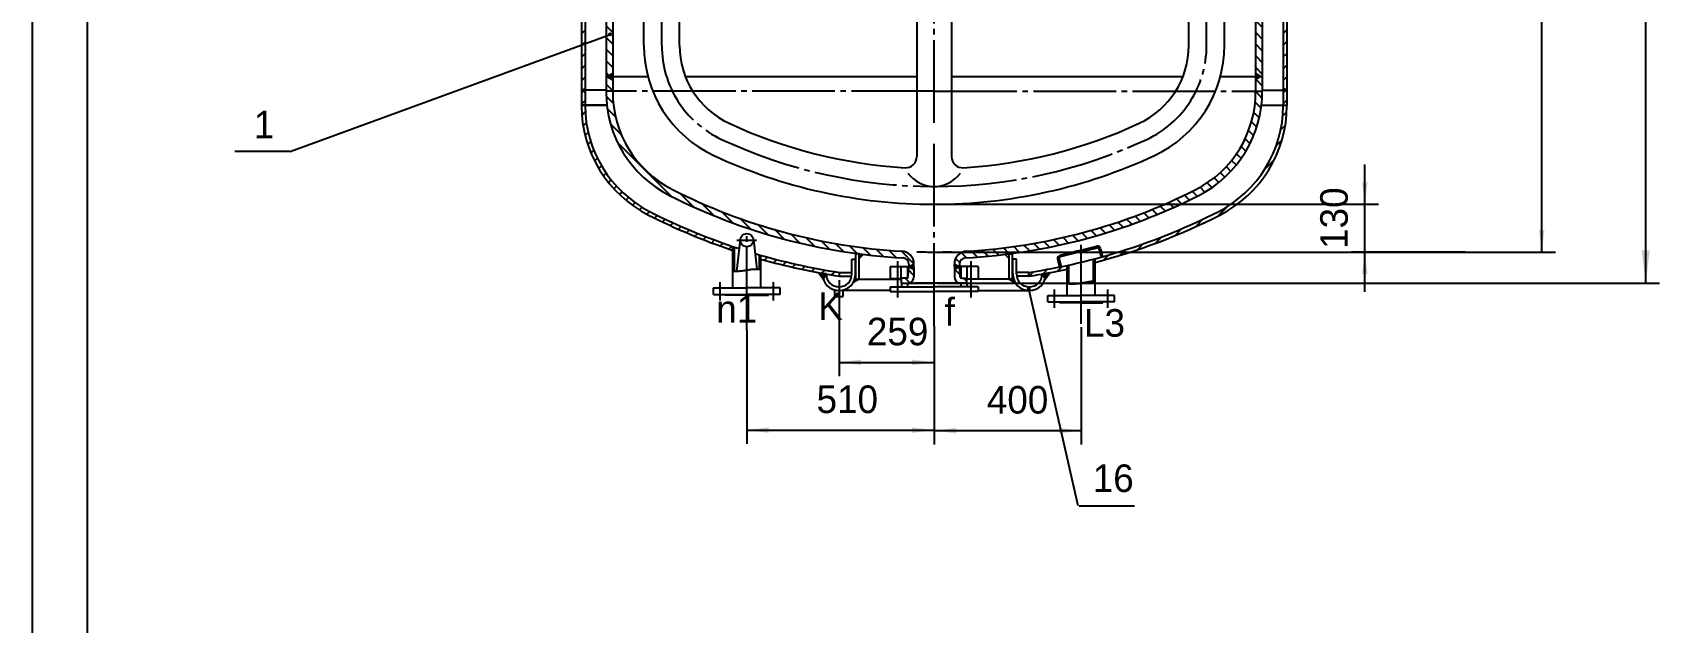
# Model space of a CAD drawing. Extents: x 281 to 6962, y -744 to 547.
# Drawn here: x 281.4 to 576.6, y 53.6 to 160.6 of the extents above; entities that cross this region are included whole.
import ezdxf

# ---------------------------------------------------------------- set-up
doc = ezdxf.new("R2010")
doc.units = 0
doc.linetypes.add('DASHDOT', pattern=[18, 15, -1, 1, -1])
doc.layers.get('0').update_dxf_attribs({"linetype": 'CONTINUOUS'})
for name, color, linetype in [('1', 7, 'CONTINUOUS'), ('2', 94, 'DASHDOT'), ('70', 8, 'CONTINUOUS'), ('85', 7, 'CONTINUOUS')]:
    doc.layers.add(name, color=color, linetype=linetype)
doc.styles.add('STYLE1', font='cadt_en.shx', dxfattribs={"width": 0.799282, "bigfont": 'cadt_hz.shx'})

# ---------------------------------------------------------------- blocks, each defined once
blk = doc.blocks.new('*U14')
at = {"layer": '70'}
for p, q in [((503.33, 313.38), (504.53, 312.18)), ((503.67, 315.16), (504.53, 314.3, 1)), ((504.53, 310.06), (503.33, 311.26)), ((503.33, 309.14), (504.53, 307.94)), ((504.53, 305.82), (503.33, 307.02)), ((503.33, 304.9), (504.53, 303.7)), ((504.53, 301.58), (503.33, 302.78)), ((503.33, 300.65), (504.53, 299.45)), ((503.33, 298.53), (504.53, 297.33)), ((504.53, 295.21), (503.33, 296.41)), ((503.33, 294.29), (504.53, 293.09)), ((504.53, 290.97), (503.33, 292.17)), ((503.33, 290.05), (504.53, 288.85)), ((504.53, 286.73), (503.33, 287.93)), ((503.33, 285.81), (504.53, 284.61)), ((503.33, 283.68), (504.53, 282.48)), ((504.53, 280.36), (503.33, 281.56)), ((503.33, 279.44), (504.53, 278.24)), ((504.53, 276.12), (503.33, 277.32)), ((503.33, 275.2), (504.53, 274)), ((504.53, 271.88), (503.33, 273.08)), ((503.33, 270.96), (504.53, 269.76)), ((503.33, 268.84), (504.53, 267.64)), ((504.53, 265.51), (503.33, 266.71)), ((503.33, 264.59), (504.53, 263.39)), ((504.53, 261.27), (503.33, 262.47)), ((503.33, 260.35), (504.53, 259.15)), ((504.53, 257.03), (503.33, 258.23)), ((503.33, 256.11), (504.53, 254.91)), ((503.33, 253.99), (504.53, 252.79)), ((504.53, 250.66), (503.33, 251.86)), ((503.33, 249.74), (504.53, 248.54)), ((504.53, 246.42), (503.33, 247.62)), ((503.33, 245.5), (504.53, 244.3)), ((504.53, 242.18), (503.33, 243.38)), ((504.53, 240.06), (503.33, 241.26)), ((503.33, 239.14), (504.53, 237.94)), ((504.53, 235.82), (503.33, 237.02)), ((503.33, 234.89), (504.53, 233.69)), ((504.53, 231.57), (503.33, 232.77)), ((503.33, 230.65), (504.53, 229.45)), ((504.53, 227.33), (503.33, 228.53)), ((504.53, 225.21), (503.33, 226.41)), ((503.33, 224.29), (504.53, 223.09)), ((504.53, 220.97), (503.33, 222.17)), ((503.33, 220.04), (504.53, 218.84)), ((504.53, 216.72), (503.33, 217.92)), ((503.33, 215.8), (504.53, 214.6)), ((504.53, 212.48), (503.33, 213.68)), ((504.53, 210.36), (503.33, 211.56)), ((503.33, 209.44), (504.53, 208.24)), ((504.53, 206.12), (503.33, 207.32)), ((503.33, 205.2), (504.53, 204)), ((504.53, 201.87), (503.33, 203.07)), ((503.33, 200.95), (504.53, 199.75)), ((504.53, 197.63), (503.33, 198.83)), ((504.53, 195.51), (503.33, 196.71)), ((503.33, 194.59), (504.53, 193.39)), ((504.53, 191.27), (503.33, 192.47)), ((503.33, 190.35), (504.53, 189.15)), ((504.53, 187.02), (503.33, 188.22)), ((503.33, 186.1), (504.53, 184.9)), ((504.53, 182.78), (503.33, 183.98)), ((504.53, 180.66), (503.33, 181.86)), ((503.33, 179.74), (504.53, 178.54)), ((504.53, 176.42), (503.33, 177.62)), ((503.33, 175.5), (504.53, 174.3)), ((504.53, 172.18), (503.33, 173.38)), ((503.33, 171.25), (504.53, 170.05)), ((504.53, 167.93), (503.33, 169.13)), ((504.53, 165.81), (503.33, 167.01)), ((503.33, 164.89), (504.53, 163.69)), ((504.53, 161.57), (503.33, 162.77)), ((503.33, 160.65), (504.53, 159.45)), ((504.53, 157.33), (503.33, 158.53)), ((503.33, 156.41), (504.53, 155.21)), ((503.33, 154.28), (504.53, 153.08))]:
    blk.add_line(p, q, dxfattribs=at)
blk = doc.blocks.new('*D100')
for p, q in [((523.14, 113.61), (523.14, 136.68)), ((445.05, 129.48), (525.64, 129.48)), ((541.38, 120.81), (520.64, 120.81))]:
    blk.add_line(p, q)
for points in [[(523.14, 129.48), (522.64, 133.48), (523.64, 133.48)], [(523.14, 120.81), (523.64, 116.81), (522.64, 116.81)]]:
    blk.add_solid(points)
at = {"style": 'STYLE1'}
blk.add_text('130', height=5, rotation=90, dxfattribs=at).set_placement((520.04, 121.38))
blk = doc.blocks.new('*D108')
for p, q in [((410.99, 106.6), (410.99, 86.02)), ((444.99, 107.37), (444.99, 86.02)), ((410.99, 88.52), (444.99, 88.52))]:
    blk.add_line(p, q)
for points in [[(410.99, 88.52), (414.99, 89.02), (414.99, 88.02)], [(444.99, 88.52), (440.99, 88.02), (440.99, 89.02)]]:
    blk.add_solid(points)
at = {"style": 'STYLE1'}
blk.add_text('510', height=5, dxfattribs=at).set_placement((423.65, 91.62))
blk = doc.blocks.new('*D109')
for p, q in [((427.73, 110.95), (427.73, 98.31)), ((444.99, 107.37), (444.99, 98.31)), ((427.73, 100.81), (444.99, 100.81))]:
    blk.add_line(p, q)
for points in [[(427.73, 100.81), (431.73, 101.31), (431.73, 100.31)], [(444.99, 100.81), (440.99, 100.31), (440.99, 101.31)]]:
    blk.add_solid(points)
at = {"style": 'STYLE1'}
blk.add_text('259', height=5, dxfattribs=at).set_placement((432.78, 103.9))
blk = doc.blocks.new('*U112')
for p, q in [((408.46, 117.38), (408.48, 117.38, 1)), ((408.48, 117.38), (408.5, 117.38)), ((408.5, 117.38), (408.53, 117.38)), ((408.53, 117.38), (408.56, 117.38)), ((408.56, 117.38), (408.59, 117.38)), ((408.59, 117.38), (408.63, 117.37)), ((408.63, 117.37), (408.67, 117.37)), ((408.67, 117.37), (408.7, 117.37)), ((408.7, 117.37), (408.74, 117.37)), ((408.74, 117.37), (408.78, 117.37)), ((408.78, 117.37), (408.82, 117.36)), ((408.82, 117.36), (408.86, 117.36)), ((408.86, 117.36), (408.9, 117.36)), ((408.9, 117.36), (408.94, 117.36)), ((408.94, 117.36), (408.98, 117.36)), ((408.98, 117.36), (409.02, 117.36)), ((409.02, 117.36), (409.06, 117.36)), ((409.06, 117.36), (409.1, 117.36)), ((409.1, 117.36), (409.14, 117.36)), ((409.14, 117.36), (409.18, 117.36)), ((409.18, 117.36), (409.22, 117.36)), ((409.22, 117.36), (409.26, 117.36)), ((409.26, 117.36), (409.3, 117.36)), ((409.3, 117.36), (409.33, 117.36)), ((409.33, 117.36), (409.37, 117.36)), ((409.37, 117.36), (409.41, 117.36)), ((409.41, 117.36), (409.45, 117.37)), ((409.45, 117.37), (409.48, 117.37)), ((409.48, 117.37), (409.52, 117.37)), ((409.52, 117.37), (409.56, 117.37)), ((409.56, 117.37), (409.6, 117.37)), ((409.6, 117.37), (409.63, 117.38)), ((409.63, 117.38), (409.67, 117.38)), ((409.67, 117.38), (409.71, 117.38)), ((409.71, 117.38), (409.74, 117.38)), ((409.74, 117.38), (409.78, 117.39)), ((409.78, 117.39), (409.81, 117.39)), ((409.81, 117.39), (409.85, 117.39)), ((409.85, 117.39), (409.88, 117.4)), ((409.88, 117.4), (409.92, 117.4)), ((409.92, 117.4), (409.95, 117.4)), ((409.95, 117.4), (409.99, 117.41)), ((409.99, 117.41), (410.02, 117.41)), ((410.02, 117.41), (410.06, 117.42)), ((410.06, 117.42), (410.09, 117.42)), ((410.09, 117.42), (410.13, 117.42)), ((410.13, 117.42), (410.16, 117.43)), ((410.16, 117.43), (410.2, 117.43)), ((410.2, 117.43), (410.23, 117.44)), ((410.23, 117.44), (410.27, 117.44)), ((410.27, 117.44), (410.3, 117.45)), ((410.3, 117.45), (410.33, 117.45)), ((410.33, 117.45), (410.37, 117.46)), ((410.37, 117.46), (410.4, 117.46)), ((410.4, 117.46), (410.44, 117.47)), ((410.44, 117.47), (410.47, 117.47)), ((410.47, 117.47), (410.51, 117.48)), ((410.51, 117.48), (410.54, 117.48)), ((410.54, 117.48), (410.58, 117.49)), ((410.58, 117.49), (410.61, 117.49)), ((410.61, 117.49), (410.64, 117.5)), ((410.64, 117.5), (410.68, 117.5)), ((410.68, 117.5), (410.71, 117.51)), ((410.71, 117.51), (410.75, 117.51)), ((410.75, 117.51), (410.79, 117.52)), ((410.79, 117.52), (410.82, 117.52)), ((410.82, 117.52), (410.86, 117.53)), ((410.86, 117.53), (410.89, 117.53)), ((410.89, 117.53), (410.93, 117.54)), ((410.93, 117.54), (410.96, 117.54)), ((410.96, 117.54), (411, 117.55)), ((411, 117.55), (411.03, 117.55)), ((411.03, 117.55), (411.07, 117.56)), ((411.07, 117.56), (411.1, 117.56)), ((411.1, 117.56), (411.14, 117.57)), ((411.14, 117.57), (411.17, 117.57)), ((411.17, 117.57), (411.21, 117.58)), ((411.21, 117.58), (411.24, 117.59)), ((411.24, 117.59), (411.28, 117.59)), ((411.28, 117.59), (411.31, 117.6)), ((411.31, 117.6), (411.34, 117.6)), ((411.34, 117.6), (411.37, 117.61)), ((411.37, 117.61), (411.4, 117.61)), ((411.4, 117.61), (411.43, 117.62)), ((411.43, 117.62), (411.46, 117.62)), ((411.46, 117.62), (411.49, 117.63)), ((411.49, 117.63), (411.52, 117.63)), ((411.52, 117.63), (411.55, 117.64)), ((411.55, 117.64), (411.58, 117.64)), ((411.58, 117.64), (411.61, 117.65)), ((411.61, 117.65), (411.64, 117.65)), ((411.64, 117.65), (411.66, 117.66)), ((411.66, 117.66), (411.69, 117.66)), ((411.69, 117.66), (411.72, 117.67)), ((411.72, 117.67), (411.75, 117.67)), ((411.75, 117.67), (411.78, 117.68)), ((411.78, 117.68), (411.82, 117.68)), ((411.82, 117.68), (411.85, 117.69)), ((411.85, 117.69), (411.88, 117.69)), ((411.88, 117.69), (411.92, 117.69)), ((411.92, 117.69), (411.96, 117.7)), ((411.96, 117.7), (412, 117.7)), ((412, 117.7), (412.04, 117.7)), ((412.04, 117.7), (412.09, 117.71)), ((412.09, 117.71), (412.14, 117.71)), ((412.14, 117.71), (412.19, 117.71)), ((412.19, 117.71), (412.24, 117.71)), ((412.24, 117.71), (412.3, 117.71)), ((412.3, 117.71), (412.36, 117.72)), ((412.36, 117.72), (412.42, 117.72)), ((412.42, 117.72), (412.48, 117.72)), ((412.48, 117.72), (412.54, 117.72)), ((412.54, 117.72), (412.61, 117.72)), ((412.61, 117.72), (412.68, 117.72)), ((412.68, 117.72), (412.74, 117.72)), ((412.74, 117.72), (412.81, 117.72)), ((412.81, 117.72), (412.88, 117.72)), ((412.88, 117.72), (412.94, 117.72)), ((412.94, 117.72), (413.01, 117.72)), ((413.01, 117.72), (413.08, 117.72)), ((413.08, 117.72), (413.15, 117.72)), ((413.15, 117.72), (413.21, 117.72)), ((413.21, 117.72), (413.28, 117.72)), ((413.28, 117.72), (413.34, 117.72)), ((413.34, 117.72), (413.39, 117.72)), ((413.39, 117.72), (413.44, 117.71)), ((413.44, 117.71), (413.49, 117.71)), ((413.49, 117.71), (413.53, 117.71))]:
    blk.add_line(p, q)
blk = doc.blocks.new('*U113')
for p, q in [((471.17, 115.13), (471.2, 115.13)), ((471.2, 115.13), (471.24, 115.14)), ((471.24, 115.14), (471.28, 115.14)), ((471.28, 115.14), (471.31, 115.15)), ((471.31, 115.15), (471.35, 115.15)), ((471.35, 115.15), (471.38, 115.16)), ((471.38, 115.16), (471.42, 115.16)), ((471.42, 115.16), (471.46, 115.17)), ((471.46, 115.17), (471.49, 115.17)), ((471.49, 115.17), (471.53, 115.18)), ((471.53, 115.18), (471.56, 115.19)), ((471.56, 115.19), (471.6, 115.19)), ((471.6, 115.19), (471.63, 115.2)), ((471.63, 115.2), (471.67, 115.2)), ((471.67, 115.2), (471.7, 115.21)), ((471.7, 115.21), (471.74, 115.22)), ((471.74, 115.22), (471.77, 115.22)), ((471.77, 115.22), (471.81, 115.23)), ((471.81, 115.23), (471.84, 115.23)), ((471.84, 115.23), (471.88, 115.24)), ((471.88, 115.24), (471.91, 115.25)), ((471.91, 115.25), (471.95, 115.25)), ((471.95, 115.25), (471.98, 115.26)), ((471.98, 115.26), (472.02, 115.27)), ((472.02, 115.27), (472.05, 115.27)), ((472.05, 115.27), (472.08, 115.28)), ((472.08, 115.28), (472.12, 115.28)), ((472.12, 115.28), (472.15, 115.29)), ((472.15, 115.29), (472.19, 115.3)), ((472.19, 115.3), (472.22, 115.3)), ((472.22, 115.3), (472.26, 115.31)), ((472.26, 115.31), (472.29, 115.32)), ((472.29, 115.32), (472.32, 115.32)), ((472.32, 115.32), (472.36, 115.33)), ((472.36, 115.33), (472.39, 115.34)), ((472.39, 115.34), (472.43, 115.34)), ((472.43, 115.34), (472.46, 115.35)), ((472.46, 115.35), (472.5, 115.36)), ((472.5, 115.36), (472.53, 115.36)), ((472.53, 115.36), (472.57, 115.37)), ((472.57, 115.37), (472.6, 115.38)), ((472.6, 115.38), (472.63, 115.38)), ((472.63, 115.38), (472.67, 115.39)), ((472.67, 115.39), (472.7, 115.39)), ((472.7, 115.39), (472.74, 115.4)), ((472.74, 115.4), (472.77, 115.41)), ((472.77, 115.41), (472.81, 115.41)), ((472.81, 115.41), (472.84, 115.42)), ((472.84, 115.42), (472.88, 115.43)), ((472.88, 115.43), (472.92, 115.43)), ((472.92, 115.43), (472.95, 115.44)), ((472.95, 115.44), (472.99, 115.44)), ((472.99, 115.44), (473.02, 115.45)), ((473.02, 115.45), (473.06, 115.46)), ((473.06, 115.46), (473.09, 115.46)), ((473.09, 115.46), (473.13, 115.47)), ((473.13, 115.47), (473.16, 115.47)), ((473.16, 115.47), (473.2, 115.48)), ((473.2, 115.48), (473.23, 115.48)), ((473.23, 115.48), (473.27, 115.49)), ((473.27, 115.49), (473.31, 115.49)), ((473.31, 115.49), (473.34, 115.5)), ((473.34, 115.5), (473.38, 115.5)), ((473.38, 115.5), (473.42, 115.51)), ((473.42, 115.51), (473.45, 115.51)), ((473.45, 115.51), (473.49, 115.52)), ((473.49, 115.52), (473.52, 115.52)), ((473.52, 115.52), (473.56, 115.53)), ((473.56, 115.53), (473.59, 115.53)), ((473.59, 115.53), (473.62, 115.53)), ((473.62, 115.53), (473.65, 115.54)), ((473.65, 115.54), (473.69, 115.54)), ((473.69, 115.54), (473.72, 115.54)), ((473.72, 115.54), (473.76, 115.55)), ((473.76, 115.55), (473.8, 115.55)), ((473.8, 115.55), (473.84, 115.55)), ((473.84, 115.55), (473.88, 115.55)), ((473.88, 115.55), (473.93, 115.56)), ((473.93, 115.56), (473.98, 115.56)), ((473.98, 115.56), (474.03, 115.56)), ((474.03, 115.56), (474.08, 115.57)), ((474.08, 115.57), (474.12, 115.57)), ((474.12, 115.57), (474.16, 115.57)), ((474.16, 115.57), (474.19, 115.57)), ((469.13, 115.1), (469.15, 115.1, 1)), ((469.15, 115.1), (469.18, 115.1)), ((469.18, 115.1), (469.22, 115.09)), ((469.22, 115.09), (469.26, 115.09)), ((469.26, 115.09), (469.3, 115.09)), ((469.3, 115.09), (469.34, 115.09)), ((469.34, 115.09), (469.39, 115.08)), ((469.39, 115.08), (469.43, 115.08)), ((469.43, 115.08), (469.47, 115.08)), ((469.47, 115.08), (469.51, 115.08)), ((469.51, 115.08), (469.56, 115.07)), ((469.56, 115.07), (469.6, 115.07)), ((469.6, 115.07), (469.64, 115.07)), ((469.64, 115.07), (469.68, 115.07)), ((469.68, 115.07), (469.72, 115.07)), ((469.72, 115.07), (469.76, 115.07)), ((469.76, 115.07), (469.8, 115.06)), ((469.8, 115.06), (469.84, 115.06)), ((469.84, 115.06), (469.88, 115.06)), ((469.88, 115.06), (469.92, 115.06)), ((469.92, 115.06), (469.96, 115.06)), ((469.96, 115.06), (470, 115.06)), ((470, 115.06), (470.05, 115.06)), ((470.05, 115.06), (470.09, 115.06)), ((470.09, 115.06), (470.13, 115.06)), ((470.13, 115.06), (470.17, 115.06)), ((470.17, 115.06), (470.21, 115.06)), ((470.21, 115.06), (470.25, 115.06)), ((470.25, 115.06), (470.29, 115.06)), ((470.29, 115.06), (470.33, 115.06)), ((470.33, 115.06), (470.37, 115.06)), ((470.37, 115.06), (470.41, 115.07)), ((470.41, 115.07), (470.45, 115.07)), ((470.45, 115.07), (470.49, 115.07)), ((470.49, 115.07), (470.53, 115.07)), ((470.53, 115.07), (470.57, 115.07)), ((470.57, 115.07), (470.61, 115.07)), ((470.61, 115.07), (470.65, 115.08)), ((470.65, 115.08), (470.68, 115.08)), ((470.68, 115.08), (470.72, 115.08)), ((470.72, 115.08), (470.76, 115.09)), ((470.76, 115.09), (470.8, 115.09)), ((470.8, 115.09), (470.84, 115.09)), ((470.84, 115.09), (470.87, 115.1)), ((470.87, 115.1), (470.91, 115.1)), ((470.91, 115.1), (470.95, 115.1)), ((470.95, 115.1), (470.99, 115.11)), ((470.99, 115.11), (471.02, 115.11)), ((471.02, 115.11), (471.06, 115.11)), ((471.06, 115.11), (471.1, 115.12)), ((471.1, 115.12), (471.13, 115.12)), ((471.13, 115.12), (471.17, 115.13))]:
    blk.add_line(p, q)
blk = doc.blocks.new('*D114')
for p, q in [((444.99, 106.81), (444.99, 85.92)), ((471.66, 107.19), (471.66, 85.92)), ((471.66, 88.42), (444.99, 88.42))]:
    blk.add_line(p, q)
for points in [[(444.99, 88.42), (448.99, 88.92), (448.99, 87.92)], [(471.66, 88.42), (467.66, 87.92), (467.66, 88.92)]]:
    blk.add_solid(points)
at = {"style": 'STYLE1'}
blk.add_text('400', height=5, dxfattribs=at).set_placement((454.55, 91.52))
blk = doc.blocks.new('*U117')
at = {"layer": '1'}
for p, q in [((386.49, 224.45), (386.66, 224.28, 1)), ((385.46, 223.36), (386.66, 222.16)), ((385.46, 221.24), (386.66, 220.04)), ((385.46, 219.12), (386.66, 217.92)), ((385.46, 217), (386.66, 215.8)), ((385.46, 214.87), (386.66, 213.67)), ((385.46, 212.75), (386.66, 211.55)), ((385.46, 210.63), (386.66, 209.43)), ((385.46, 208.51), (386.66, 207.31)), ((385.46, 206.39), (386.66, 205.19)), ((385.46, 204.27), (386.66, 203.07)), ((385.46, 202.15), (386.66, 200.95)), ((385.46, 200.03), (386.66, 198.83)), ((385.46, 197.9), (386.66, 196.7)), ((385.46, 195.78), (386.66, 194.58)), ((385.46, 193.66), (386.66, 192.46)), ((385.46, 191.54), (386.66, 190.34)), ((385.46, 189.42), (386.66, 188.22)), ((385.46, 187.3), (386.66, 186.1)), ((385.46, 185.18), (386.66, 183.98)), ((385.46, 183.06), (386.66, 181.86)), ((385.46, 180.93), (386.66, 179.73)), ((385.46, 178.81), (386.66, 177.61)), ((385.46, 176.69), (386.66, 175.49)), ((385.46, 174.57), (386.66, 173.37)), ((385.46, 172.45), (386.66, 171.25)), ((385.46, 170.33), (386.66, 169.13)), ((385.46, 168.21), (386.66, 167.01)), ((385.46, 166.08), (386.66, 164.88)), ((385.46, 163.96), (386.66, 162.76)), ((385.46, 161.84), (386.66, 160.64)), ((385.46, 159.72), (386.66, 158.52)), ((385.46, 157.6), (386.66, 156.4)), ((385.46, 155.48), (386.66, 154.28)), ((385.46, 153.36), (385.96, 152.86))]:
    blk.add_line(p, q, dxfattribs=at)
blk = doc.blocks.new('*U118')
at = {"layer": '1'}
for p, q in [((386.66, 150.04), (385.46, 151.24)), ((386.76, 147.81), (385.47, 149.1)), ((387.2, 145.25), (385.69, 146.77)), ((388.24, 142.09), (386.27, 144.06)), ((397.27, 130.94), (387.59, 140.62)), ((401.32, 129.01), (398.82, 131.51)), ((405.04, 127.42), (402.78, 129.67)), ((408.49, 126.08), (406.42, 128.15)), ((411.74, 124.95), (409.81, 126.88)), ((414.83, 123.99), (413.02, 125.8)), ((417.78, 123.16), (416.06, 124.88)), ((420.61, 122.45), (418.97, 124.09)), ((423.34, 121.84), (421.77, 123.41)), ((425.97, 121.33), (424.46, 122.84)), ((428.52, 120.9), (427.07, 122.35)), ((431.01, 120.54), (429.6, 121.95)), ((433.42, 120.24), (432.05, 121.61)), ((435.77, 120.01), (434.44, 121.34)), ((438.07, 119.84), (436.77, 121.13)), ((441.33, 118.7), (439.05, 120.98, 1))]:
    blk.add_line(p, q, dxfattribs=at)
blk = doc.blocks.new('*U119')
at = {"layer": '1'}
for p, q in [((440.56, 115.23), (439.71, 116.08)), ((441.33, 116.58), (440.35, 117.56, 1))]:
    blk.add_line(p, q, dxfattribs=at)
blk = doc.blocks.new('*U120')
at = {"layer": '1'}
for p, q in [((449.7, 116.69), (448.7, 117.69, 1)), ((450.93, 115.47), (450.31, 116.08))]:
    blk.add_line(p, q, dxfattribs=at)
blk = doc.blocks.new('*U121')
at = {"layer": '1'}
for p, q in [((497.98, 136.3), (498.83, 135.45)), ((499.82, 136.58), (498.96, 137.43)), ((499.87, 138.65), (500.12, 138.4, 1)), ((494.54, 133.37), (495.4, 132.51)), ((495.77, 134.27), (496.62, 133.41)), ((497.76, 134.39), (496.91, 135.24)), ((488.96, 130.46), (489.87, 129.56)), ((491.3, 130.24), (490.41, 131.14)), ((491.83, 131.84), (492.72, 130.94)), ((494.1, 131.68), (493.23, 132.56)), ((481.47, 127.35), (482.4, 126.42)), ((483.93, 127.01), (483.01, 127.94)), ((484.52, 128.54), (485.44, 127.62)), ((486.02, 129.16), (486.94, 128.25)), ((488.41, 128.89), (487.5, 129.8)), ((472.78, 123.31), (471.8, 124.29)), ((473.47, 124.75), (474.44, 123.78)), ((475.11, 125.22), (476.07, 124.26)), ((477.69, 124.77), (476.73, 125.72)), ((478.33, 126.25), (479.28, 125.3)), ((480.85, 125.85), (479.91, 126.79)), ((453.7, 121.17), (454.81, 120.07)), ((456.74, 120.26), (455.64, 121.35)), ((457.55, 121.57), (458.63, 120.49)), ((460.49, 120.75), (459.43, 121.81)), ((461.28, 122.08), (462.33, 121.04)), ((464.13, 121.35), (463.1, 122.39)), ((465.91, 121.69), (464.89, 122.72)), ((466.66, 123.07), (467.67, 122.06)), ((469.39, 122.45), (468.39, 123.45)), ((470.11, 123.86), (471.1, 122.87)), ((448.88, 119.64), (449.62, 118.89)), ((450.86, 119.77), (449.92, 120.72)), ((452.85, 119.9), (451.73, 121.03))]:
    blk.add_line(p, q, dxfattribs=at)
blk = doc.blocks.new('*U122')
at = {"layer": '1'}
for p, q in [((504.32, 146.92), (503.24, 148.01, 1)), ((502.98, 146.15), (503.99, 145.13)), ((502.05, 142.84), (502.97, 141.91)), ((503.54, 143.47), (502.57, 144.43)), ((501.56, 139.08), (500.68, 139.95)), ((501.41, 141.35), (502.31, 140.45)), ((500.12, 138.4), (500.73, 137.79))]:
    blk.add_line(p, q, dxfattribs=at)
blk = doc.blocks.new('*U123')
at = {"layer": '1'}
blk.add_line((503.35, 152.14), (504.53, 150.96, 1), dxfattribs=at)
blk = doc.blocks.new('*U125')
for p, q in [((380.99, 162.5), (381.66, 163.16, 1)), ((380.99, 160.37), (381.66, 161.04)), ((380.99, 158.25), (381.66, 158.92)), ((380.99, 156.13), (381.66, 156.8)), ((380.99, 154.01), (381.66, 154.68)), ((380.99, 151.89), (381.66, 152.56))]:
    blk.add_line(p, q)
blk = doc.blocks.new('*U126')
for p, q in [((380.99, 149.77), (381.26, 150.04, 1)), ((380.99, 147.65), (381.66, 148.31)), ((381.06, 145.59), (381.69, 146.22)), ((381.29, 143.7), (381.88, 144.29)), ((381.66, 141.95), (382.21, 142.5)), ((382.13, 140.3), (382.66, 140.83)), ((382.71, 138.76), (383.22, 139.27)), ((383.38, 137.31), (383.88, 137.81)), ((384.14, 135.94), (384.62, 136.43)), ((384.97, 134.65), (385.45, 135.13)), ((385.88, 133.44), (386.35, 133.91)), ((386.86, 132.3), (387.33, 132.77)), ((387.91, 131.23), (388.38, 131.7)), ((389.03, 130.23), (389.51, 130.71)), ((390.23, 129.31), (390.71, 129.79)), ((391.5, 128.46), (391.99, 128.94)), ((392.85, 127.69), (393.35, 128.18)), ((394.26, 126.98), (394.76, 127.48)), ((395.69, 126.28), (396.19, 126.79)), ((397.14, 125.61), (397.64, 126.11)), ((398.6, 124.95), (399.11, 125.46)), ((400.08, 124.31), (400.59, 124.82)), ((401.58, 123.68), (402.09, 124.19)), ((403.09, 123.08), (403.6, 123.59)), ((404.62, 122.49), (405.14, 123)), ((406.17, 121.92), (406.69, 122.44)), ((407.74, 121.36), (408.27, 121.89))]:
    blk.add_line(p, q)
blk = doc.blocks.new('*U127')
for p, q in [((508.33, 147.7), (508.99, 148.37)), ((508.25, 145.5), (508.96, 146.22)), ((507.89, 143.02), (508.72, 143.85)), ((507.07, 140.08), (508.1, 141.12)), ((505.09, 135.98), (506.78, 137.67)), ((496.45, 127.34), (498.15, 129.04)), ((488.65, 123.78), (489.9, 125.03)), ((492.39, 125.4), (493.76, 126.77)), ((478.72, 120.22), (479.74, 121.24)), ((481.86, 121.23), (482.94, 122.31)), ((485.16, 122.41), (486.31, 123.56)), ((467.37, 117.35), (468.22, 118.2)), ((475.72, 119.34), (476.69, 120.31)), ((462.22, 116.45), (463.02, 117.25, 1)), ((464.76, 116.86), (465.58, 117.69))]:
    blk.add_line(p, q)
blk = doc.blocks.new('*U128')
for p, q in [((508.33, 302.56), (508.99, 303.22, 1)), ((508.33, 300.44), (508.99, 301.1)), ((508.33, 298.31), (508.99, 298.98)), ((508.33, 296.19), (508.99, 296.86)), ((508.33, 294.07), (508.99, 294.74)), ((508.33, 291.95), (508.99, 292.62)), ((508.33, 289.83), (508.99, 290.5)), ((508.33, 287.71), (508.99, 288.37)), ((508.33, 285.59), (508.99, 286.25)), ((508.33, 283.47), (508.99, 284.13)), ((508.33, 281.34), (508.99, 282.01)), ((508.33, 279.22), (508.99, 279.89)), ((508.33, 277.1), (508.99, 277.77)), ((508.33, 274.98), (508.99, 275.65)), ((508.33, 272.86), (508.99, 273.53)), ((508.33, 270.74), (508.99, 271.4)), ((508.33, 268.62), (508.99, 269.28)), ((508.33, 266.49), (508.99, 267.16)), ((508.33, 264.37), (508.99, 265.04)), ((508.33, 262.25), (508.99, 262.92)), ((508.33, 260.13), (508.99, 260.8)), ((508.33, 258.01), (508.99, 258.68)), ((508.33, 255.89), (508.99, 256.55)), ((508.33, 253.77), (508.99, 254.43)), ((508.33, 251.65), (508.99, 252.31)), ((508.33, 249.52), (508.99, 250.19)), ((508.33, 247.4), (508.99, 248.07)), ((508.33, 245.28), (508.99, 245.95)), ((508.33, 243.16), (508.99, 243.83)), ((508.33, 241.04), (508.99, 241.71)), ((508.33, 238.92), (508.99, 239.58)), ((508.33, 236.8), (508.99, 237.46)), ((508.33, 234.68), (508.99, 235.34)), ((508.33, 232.55), (508.99, 233.22)), ((508.33, 230.43), (508.99, 231.1)), ((508.33, 228.31), (508.99, 228.98)), ((508.33, 226.19), (508.99, 226.86)), ((508.33, 224.07), (508.99, 224.74)), ((508.33, 221.95), (508.99, 222.61)), ((508.33, 219.83), (508.99, 220.49)), ((508.33, 217.7), (508.99, 218.37)), ((508.33, 215.58), (508.99, 216.25)), ((508.33, 213.46), (508.99, 214.13)), ((508.33, 211.34), (508.99, 212.01)), ((508.33, 209.22), (508.99, 209.89)), ((508.33, 207.1), (508.99, 207.76)), ((508.33, 204.98), (508.99, 205.64)), ((508.33, 202.86), (508.99, 203.52)), ((508.33, 200.73), (508.99, 201.4)), ((508.33, 198.61), (508.99, 199.28)), ((508.33, 196.49), (508.99, 197.16)), ((508.33, 194.37), (508.99, 195.04)), ((508.33, 192.25), (508.99, 192.92)), ((508.33, 190.13), (508.99, 190.79)), ((508.33, 188.01), (508.99, 188.67)), ((508.33, 185.88), (508.99, 186.55)), ((508.33, 183.76), (508.99, 184.43)), ((508.33, 181.64), (508.99, 182.31)), ((508.33, 179.52), (508.99, 180.19)), ((508.33, 177.4), (508.99, 178.07)), ((508.33, 175.28), (508.99, 175.94)), ((508.33, 173.16), (508.99, 173.82)), ((508.33, 171.04), (508.99, 171.7)), ((508.33, 168.91), (508.99, 169.58)), ((508.33, 166.79), (508.99, 167.46)), ((508.33, 164.67), (508.99, 165.34)), ((508.33, 162.55), (508.99, 163.22)), ((508.33, 160.43), (508.99, 161.1)), ((508.33, 158.31), (508.99, 158.97)), ((508.33, 156.19), (508.99, 156.85)), ((508.33, 154.06), (508.99, 154.73)), ((508.33, 151.94), (508.99, 152.61)), ((508.74, 150.24), (508.99, 150.49))]:
    blk.add_line(p, q)
blk = doc.blocks.new('*U134')
for p, q in [((385.69, 152.7), (385.96, 152.43)), ((385.71, 152.58), (386.04, 152.91)), ((386.46, 152.14), (385.82, 152.78)), ((385.84, 152.5), (386.54, 153.2)), ((386.66, 152.16), (385.96, 152.86)), ((385.98, 152.42), (386.66, 153.1)), ((386.09, 152.94), (386.66, 152.37)), ((386.11, 152.34), (386.66, 152.89)), ((386.66, 152.58), (386.23, 153.01)), ((386.25, 152.27), (386.66, 152.68)), ((386.36, 153.09), (386.66, 152.79)), ((386.38, 152.19), (386.66, 152.47)), ((386.66, 153.01), (386.49, 153.17)), ((386.52, 152.11), (386.66, 152.25)), ((386.66, 153.22), (386.63, 153.25)), ((386.65, 152.03), (386.66, 152.04)), ((381.13, 150.12), (381.27, 150.26, 1)), ((381.18, 150.21), (381.48, 149.91)), ((381.26, 150.04), (381.66, 150.43)), ((381.66, 149.94), (381.32, 150.29)), ((381.4, 149.96), (381.66, 150.22)), ((381.45, 150.36), (381.66, 150.16)), ((381.53, 149.88), (381.66, 150.01)), ((381.66, 150.37), (381.59, 150.44))]:
    blk.add_line(p, q)
blk = doc.blocks.new('*U135')
for p, q in [((423.98, 117.03), (424.03, 117.08, 1)), ((424.08, 117.07), (425, 116.15)), ((424.08, 116.91), (424.21, 117.04)), ((424.17, 116.79), (424.39, 117.01)), ((424.27, 116.67), (424.57, 116.98)), ((424.28, 116.66), (424.92, 116.02)), ((424.34, 117.02), (425.08, 116.29)), ((424.36, 116.56), (424.75, 116.95)), ((424.45, 116.44), (424.93, 116.91)), ((424.55, 116.32), (425.11, 116.88)), ((424.6, 116.97), (425.15, 116.42)), ((424.64, 116.2), (425.29, 116.85)), ((424.74, 116.09), (425.26, 116.61)), ((424.83, 115.97), (424.97, 116.11)), ((424.86, 116.93), (425.23, 116.55)), ((425.12, 116.88), (425.31, 116.69)), ((425.37, 116.84), (425.39, 116.82))]:
    blk.add_line(p, q)
blk = doc.blocks.new('*U136')
for p, q in [((431.39, 120.41), (431.46, 120.48, 1)), ((431.39, 120.19), (431.65, 120.45)), ((431.39, 119.98), (431.84, 120.43)), ((431.39, 119.77), (432.03, 120.41)), ((431.39, 120.36), (431.76, 120)), ((431.65, 119.89), (431.39, 120.15)), ((431.55, 119.78), (431.39, 119.94)), ((431.39, 119.73), (431.44, 119.68)), ((431.49, 120.47), (431.87, 120.1)), ((431.97, 120.21), (431.74, 120.44)), ((431.98, 120.41), (432.08, 120.31))]:
    blk.add_line(p, q)
blk = doc.blocks.new('*U137')
for p, q in [((440.55, 118.11), (440.72, 118.28, 1)), ((440.57, 118.19), (440.78, 117.98)), ((440.69, 118.03), (441.22, 118.57)), ((440.7, 118.27), (441.28, 117.69)), ((440.82, 117.95), (441.33, 118.46)), ((440.83, 118.35), (441.33, 117.85)), ((440.95, 117.88), (441.33, 118.25)), ((440.97, 118.42), (441.33, 118.07)), ((441.1, 118.5), (441.33, 118.28)), ((441.24, 118.58), (441.33, 118.49)), ((441.09, 117.8), (441.33, 118.04)), ((441.22, 117.72), (441.33, 117.82))]:
    blk.add_line(p, q)
blk = doc.blocks.new('*U138')
at = {"layer": '1'}
for p, q in [((448.66, 118.58), (448.69, 118.61, 1)), ((448.66, 118.58), (449.24, 118)), ((448.66, 118.37), (448.82, 118.53)), ((448.66, 118.16), (448.96, 118.46)), ((448.66, 117.94), (449.09, 118.38)), ((448.66, 118.37), (449.11, 117.92)), ((448.66, 117.73), (449.23, 118.3)), ((448.66, 118.16), (448.97, 117.84)), ((448.99, 117.86), (449.36, 118.22)), ((449.05, 118.4), (449.38, 118.08)), ((448.66, 117.95), (448.84, 117.77)), ((448.66, 117.73), (448.7, 117.69))]:
    blk.add_line(p, q, dxfattribs=at)
blk = doc.blocks.new('*U139')
at = {"layer": '1'}
for p, q in [((464.62, 116.84), (465.3, 116.15)), ((464.64, 116.75), (464.76, 116.86, 1)), ((464.72, 116.61), (465.02, 116.91)), ((464.8, 116.48), (465.27, 116.95)), ((464.8, 116.87), (465.4, 116.27)), ((465.21, 116.04), (464.84, 116.4)), ((464.88, 116.34), (465.53, 117)), ((464.95, 116.21), (465.79, 117.05)), ((465.49, 116.39), (464.98, 116.9)), ((465.03, 116.07), (466.05, 117.1)), ((465.11, 115.94), (465.21, 116.04)), ((465.16, 116.93), (465.58, 116.51)), ((465.68, 116.62), (465.34, 116.97)), ((465.52, 117), (465.77, 116.74)), ((465.7, 117.03), (465.87, 116.86)), ((465.96, 116.98), (465.88, 117.06)), ((466.05, 117.1), (466.06, 117.09))]:
    blk.add_line(p, q, dxfattribs=at)
blk = doc.blocks.new('*U140')
at = {"layer": '1'}
for p, q in [((458.66, 115.85), (458.7, 115.89)), ((459, 115.67), (458.78, 115.89)), ((458.8, 115.78), (458.91, 115.89)), ((458.93, 115.7), (459.12, 115.89)), ((458.99, 115.89), (459.47, 115.41)), ((459.07, 115.63), (459.39, 115.95)), ((459.19, 116.96), (459.26, 116.89)), ((459.19, 116.81), (459.26, 116.88, 1)), ((459.26, 116.68), (459.19, 116.75)), ((459.19, 116.6), (459.26, 116.67)), ((459.28, 116.44), (459.19, 116.53)), ((459.19, 116.39), (459.28, 116.47)), ((459.19, 116.32), (459.33, 116.19)), ((459.19, 116.17), (459.31, 116.29)), ((459.19, 115.96), (459.35, 116.12)), ((459.41, 115.89), (459.19, 116.11)), ((459.55, 115.54), (459.19, 115.9)), ((459.21, 115.55), (459.45, 115.79)), ((459.34, 115.48), (459.51, 115.64)), ((459.48, 115.4), (459.57, 115.5)), ((459.62, 115.33), (459.65, 115.36))]:
    blk.add_line(p, q, dxfattribs=at)
blk = doc.blocks.new('*U141')
at = {"layer": '1'}
for p, q in [((430.37, 115.33), (430.34, 115.36)), ((430.5, 115.4), (430.41, 115.5)), ((430.43, 115.54), (430.79, 115.9)), ((430.64, 115.48), (430.48, 115.64)), ((431, 115.89), (430.51, 115.41)), ((430.78, 115.55), (430.54, 115.79)), ((430.57, 115.89), (430.79, 116.11)), ((430.91, 115.63), (430.59, 115.95)), ((430.79, 115.96), (430.64, 116.12)), ((430.79, 116.32), (430.66, 116.19)), ((430.79, 116.17), (430.68, 116.29)), ((430.7, 116.44), (430.79, 116.53)), ((430.79, 116.39), (430.7, 116.47)), ((430.72, 116.68), (430.79, 116.75)), ((430.79, 116.6), (430.72, 116.67)), ((430.79, 116.96), (430.73, 116.89)), ((430.79, 116.81), (430.73, 116.88)), ((431.05, 115.7), (430.86, 115.89)), ((430.98, 115.67), (431.21, 115.89, 1)), ((431.19, 115.78), (431.08, 115.89)), ((431.33, 115.85), (431.29, 115.89))]:
    blk.add_line(p, q, dxfattribs=at)
blk = doc.blocks.new('*U142')
at = {"layer": '1'}
for p, q in [((469.39, 118.21), (469.19, 118.41)), ((469.39, 116.09), (469.13, 116.36)), ((474.19, 117.66), (473.92, 117.92, 1)), ((473.92, 115.8), (474.16, 115.57))]:
    blk.add_line(p, q, dxfattribs=at)
blk = doc.blocks.new('*U143')
at = {"layer": '1'}
for p, q in [((408.53, 121.8), (408.73, 121.6)), ((408.73, 119.48), (408.46, 119.75)), ((413.53, 118.93), (413.26, 119.19, 1)), ((408.72, 117.37), (408.46, 117.63))]:
    blk.add_line(p, q, dxfattribs=at)
blk = doc.blocks.new('*U157')
at = {"layer": '1'}
for p, q in [((414.22, 119.35), (414.76, 119.89, 1)), ((415.89, 118.9), (416.43, 119.45)), ((417.58, 118.47), (418.13, 119.02)), ((419.29, 118.06), (419.85, 118.62)), ((421.03, 117.68), (421.59, 118.24)), ((422.79, 117.32), (423.35, 117.88)), ((424.57, 116.98), (425.14, 117.55)), ((426.38, 116.67), (426.96, 117.25))]:
    blk.add_line(p, q, dxfattribs=at)
blk = doc.blocks.new('*D161')
for p, q in [((505.28, 320.15), (557.87, 320.15, 1)), ((555.23, 120.81), (555.23, 320.15)), ((445.62, 120.81), (557.73, 120.81))]:
    blk.add_line(p, q)
for points in [[(555.23, 320.15), (555.73, 316.15), (554.73, 316.15)], [(555.23, 120.81), (554.73, 124.81), (555.73, 124.81)]]:
    blk.add_solid(points)
at = {"style": 'STYLE1'}
blk.add_text('2990', height=5, rotation=90, dxfattribs=at).set_placement((552.14, 216.86))
blk = doc.blocks.new('*D163')
for p, q in [((574.1, 115.15), (574.1, 455.25)), ((445.62, 115.15), (576.6, 115.15))]:
    blk.add_line(p, q)
blk.add_solid([(574.1, 115.15), (573.35, 121.15), (574.85, 121.15)])

msp = doc.modelspace()

# ---------------------------------------------------------------- linework, layer by layer
for p, q in [((281.38937, -294.31008), (281.38937, 546.68992)), ((328.12456, 139.04893), (386.1957, 160.2938)), ((503.32498, 149.97924), (504.49254, 148.66891, 1)), ((471.14741, 74.81636), (462.16947, 114.14898))]:
    msp.add_line(p, q)
for centre in [(386.1957, 160.2938), (462.16127, 114.13258)]:
    msp.add_circle(centre, 0.2)
at = {"layer": '1'}
for p, q in [((291.38937, -284.31008), (291.38937, 521.68992)), ((441.82544, 242.45348), (441.82544, 138.16638)), ((448.15877, 204.01676), (448.15877, 138.16638, 6.28319)), ((392.32544, 158.26723), (392.32544, 189.57924)), ((392.32544, 158.26723), (392.32544, 189.57924)), ((398.7921, 158.26723), (398.7921, 189.57924)), ((491.1921, 158.26723), (491.1921, 189.57924)), ((497.65877, 158.26723), (497.65877, 189.57924)), ((497.65877, 158.26723), (497.65877, 189.57924)), ((385.45877, 183.06724), (385.45877, 149.84475)), ((386.65877, 183.06724), (386.65877, 149.84475)), ((503.32544, 183.06724), (503.32544, 149.97924)), ((504.52544, 183.06724), (504.52544, 149.97924)), ((508.32544, 183.06724), (508.32544, 147.33322)), ((508.9921, 183.06724), (508.9921, 147.33322)), ((381.65877, 165.44064), (381.65877, 147.33322)), ((380.9921, 164.27957), (380.9921, 147.33322)), ((503.32544, 154.51141), (503.32544, 154.64591)), ((381.65877, 152.14591), (381.65877, 151.99988)), ((385.45877, 152.64591), (393.05572, 152.64591, 6.28319)), ((385.58728, 152.64591), (386.65877, 153.26453)), ((385.58728, 152.64591), (386.65877, 152.02729)), ((399.84493, 152.64591), (441.82544, 152.64591)), ((448.15877, 152.64591), (490.13928, 152.64591)), ((496.92848, 152.64591), (504.52544, 152.64591, 6.28319)), ((504.22786, 152.64591), (503.32544, 153.16692)), ((504.22786, 152.64591), (503.32544, 152.12489)), ((385.45877, 150.14591), (380.9921, 150.14591)), ((381.07511, 150.14591), (381.65877, 150.48289)), ((381.07511, 150.14591), (381.65877, 149.80893)), ((504.52544, 150.14591), (508.9921, 150.14591)), ((508.9091, 150.14591), (508.32544, 150.48289)), ((508.9091, 150.14591), (508.32544, 149.80893)), ((328.12456, 139.04893), (318.12456, 139.04893, 1)), ((408.4591, 114.30222), (408.4591, 121.82489, 6.28319)), ((408.7261, 121.73493), (408.7261, 117.36881)), ((471.14741, 121.02633), (474.51142, 121.86507, 6.28319)), ((471.2119, 120.76765), (474.57689, 121.60663)), ((474.89934, 121.41288), (475.2745, 119.90818)), ((475.15753, 121.47685), (475.53095, 119.97916, 6.28319)), ((413.2581, 120.3185), (413.2581, 117.71716)), ((413.5251, 114.30222), (413.5251, 120.24147)), ((430.0601, 119.49944), (430.7261, 119.49944)), ((430.0601, 116.83344), (430.0601, 119.49944)), ((430.7261, 116.83344), (430.7261, 119.49944)), ((430.7921, 115.89018), (430.7921, 120.48698)), ((431.3921, 120.48698), (430.7921, 120.48698)), ((431.3921, 115.89018), (431.3921, 120.48698)), ((431.3921, 119.62778), (432.16648, 120.40215)), ((436.9921, 118.21157), (440.3921, 118.21157)), ((436.9921, 118.21157), (436.9921, 115.94557)), ((438.9921, 115.94557), (438.9921, 118.21157)), ((440.1261, 118.21157), (440.1261, 116.11472)), ((440.25808, 116.32538), (440.3921, 118.14591)), ((440.3921, 118.63248), (440.3921, 118.14591)), ((440.3921, 118.14591), (441.3261, 118.14591)), ((441.3261, 118.6296), (440.48832, 118.14591)), ((440.48832, 118.14591), (441.3261, 117.66222)), ((441.3261, 118.14591), (441.3261, 118.64704)), ((441.3261, 118.14591), (441.3261, 116.34591)), ((448.6581, 118.14591), (448.6581, 118.64704)), ((449.49588, 118.14591), (448.6581, 118.6296)), ((449.49588, 118.14591), (448.6581, 117.66222)), ((448.6581, 118.14591), (448.6581, 116.34591)), ((449.5921, 118.14591), (448.6581, 118.14591)), ((448.6581, 118.14591), (449.5921, 118.14591)), ((449.5921, 118.63248), (449.5921, 118.14591)), ((452.9921, 118.21157), (449.5921, 118.21157)), ((449.72613, 116.32538), (449.5921, 118.14591)), ((449.8581, 118.21157), (449.8581, 116.11472)), ((450.9921, 115.94557), (450.9921, 118.21157)), ((452.9921, 118.21157), (452.9921, 115.94557)), ((458.5921, 119.62778), (457.81773, 120.40215)), ((458.5921, 120.48698), (459.1921, 120.48698)), ((458.5921, 115.89018), (458.5921, 120.48698)), ((459.1921, 115.89018), (459.1921, 120.48698)), ((459.9241, 119.49944), (459.2581, 119.49944)), ((459.2581, 116.83344), (459.2581, 119.49944)), ((459.9241, 116.83344), (459.9241, 119.49944)), ((467.39517, 119.54147), (467.75262, 118.10779)), ((467.65317, 119.60621), (468.01344, 118.16125)), ((471.14741, 121.02633), (467.78339, 120.18758)), ((471.2119, 120.76765), (467.84692, 119.92866)), ((469.12577, 112.95612), (469.12577, 118.39639)), ((469.39277, 118.45456), (469.39277, 115.08301)), ((473.92477, 115.55727), (473.92477, 119.54517)), ((474.19177, 112.95612), (474.19177, 119.61557)), ((424.86719, 115.92426), (423.92603, 117.0976)), ((425.3921, 116.83344), (424.7261, 116.83344)), ((425.3921, 116.83344), (424.86719, 115.92426)), ((427.7921, 116.44325), (427.7921, 117.11759)), ((427.7921, 117.11759), (430.0601, 117.11759)), ((427.7921, 116.44325), (430.02726, 116.44325)), ((431.3921, 115.89018), (430.2976, 115.28832)), ((430.78523, 115.89018), (439.0591, 115.89018)), ((439.0591, 115.94557), (436.9921, 115.94557)), ((439.9928, 116.07891), (438.9921, 116.07891, 6.28319)), ((439.0591, 115.14591), (439.0591, 116.07891)), ((439.0591, 115.14591), (439.0591, 114.47991)), ((439.0591, 115.14591), (444.9921, 115.14591)), ((439.0591, 115.14591), (444.9921, 115.14591)), ((440.1261, 115.14591), (440.1261, 114.47991)), ((444.9921, 115.14591), (441.36799, 115.14591, 6.28319)), ((450.9251, 115.14591), (444.9921, 115.14591)), ((449.8581, 115.14591), (449.8581, 114.47991)), ((449.99141, 116.07891), (450.9921, 116.07891)), ((450.9251, 115.14591), (450.9251, 116.07891)), ((450.9251, 115.94557), (452.9921, 115.94557)), ((459.19898, 115.89018), (450.9251, 115.89018)), ((450.9251, 115.14591), (450.9251, 114.47991, 6.28319)), ((458.5921, 115.89018), (459.68661, 115.28832, 6.28319)), ((462.1921, 117.11759), (459.9241, 117.11759)), ((462.1921, 116.44325), (459.95695, 116.44325)), ((462.1921, 116.44325), (462.1921, 117.11759)), ((464.5921, 116.83344), (465.11702, 115.92426)), ((464.5921, 116.83344), (465.2581, 116.83344, 6.28319)), ((465.11702, 115.92426), (466.05817, 117.0976)), ((404.9261, 114.30222), (410.9921, 114.30222)), ((404.9261, 113.10222), (404.9261, 114.30222)), ((404.9261, 113.10222), (410.9921, 113.10222)), ((407.0591, 113.10222), (407.0591, 112.96922)), ((410.9921, 112.96922), (407.0591, 112.96922)), ((417.0581, 114.30222), (410.9921, 114.30222)), ((417.0581, 113.10222), (410.9921, 113.10222)), ((410.9921, 112.96922), (414.9251, 112.96922)), ((414.9251, 113.10222), (414.9251, 112.96922)), ((417.0581, 113.10222), (417.0581, 114.30222)), ((426.99222, 112.77117), (426.99222, 113.92459, 6.28319)), ((426.99222, 112.77117), (428.45999, 112.77117)), ((428.45999, 112.77117), (428.45999, 113.92459)), ((436.9921, 113.83344), (428.45999, 113.83344, 6.28319)), ((436.9921, 114.47991), (436.9921, 113.67991)), ((436.9921, 114.47991), (444.9921, 114.47991)), ((436.9921, 113.67991), (444.9921, 113.67991, 6.28319)), ((452.9921, 114.47991), (444.9921, 114.47991)), ((452.9921, 113.67991), (444.9921, 113.67991, 6.28319)), ((452.9921, 114.47991), (452.9921, 113.67991)), ((452.9921, 113.83344), (462.2581, 113.83344, 6.28319)), ((465.59277, 112.95612), (471.65877, 112.95612, 6.28319)), ((465.59277, 111.75612), (465.59277, 112.95612)), ((477.72477, 112.95612), (471.65877, 112.95612)), ((477.72477, 111.75612), (477.72477, 112.95612)), ((465.59277, 111.75612), (471.65877, 111.75612)), ((467.72577, 111.62312), (467.72577, 111.75612)), ((471.65877, 111.62312), (467.72577, 111.62312)), ((477.72477, 111.75612), (471.65877, 111.75612)), ((471.65877, 111.62312), (475.59177, 111.62312)), ((475.59177, 111.62312), (475.59177, 111.75612)), ((471.31952, 74.81636), (481.31952, 74.81636, 1))]:
    msp.add_line(p, q, dxfattribs=at)
for centre, radius, start, end in [((414.32544, 158.26723), 22, 180, 245.03792), ((414.32544, 158.26723), 15.53333, 180, 245.03792), ((475.65877, 158.26723), 15.53333, 294.96208, 360), ((475.65877, 158.26723), 22, 294.96208, 360), ((406.4921, 149.84475), 21.03333, 180, 243.1244059), ((406.4921, 149.84475), 19.83333, 180, 243.1244059), ((483.4921, 149.84475), 19.83333, 296.8755941, 360.3885438), ((483.4921, 149.84475), 21.03333, 296.8755941, 360.3663762), ((403.1921, 147.33322), 22.2, 180, 243.1244059), ((403.1921, 147.33322), 21.53333, 180, 243.1244059), ((486.7921, 147.33322), 21.53333, 296.8755941, 360), ((486.7921, 147.33322), 22.2, 296.8755941, 360), ((444.9921, 224.14591), 88.2, 245.03792, 266.5637386), ((444.9921, 224.14591), 88.2, 273.4362614, 294.96208), ((444.9921, 224.14591), 94.66667, 245.03792, 270), ((439.82544, 138.10089), 2, 266.5637386, 360), ((444.9921, 224.14591), 94.66667, 270, 294.96208), ((450.15877, 138.10089), 2, 180, 273.4362614), ((444.9921, 138.55439), 5.84744, 215.6558339, 272.5958264), ((444.9921, 138.55439), 5.84744, 267.4041736, 324.3441661), ((444.9921, 225.81257), 106.2, 243.1244059, 266.9380228), ((444.9921, 225.81257), 105, 243.1244059, 266.7958163), ((444.9921, 225.81257), 106.2, 273.0619772, 296.8755941), ((444.9921, 225.81257), 105, 273.2041837, 296.8755941), ((444.9921, 229.81257), 114.66667, 243.1244059, 251.4216146), ((444.9921, 229.81257), 114, 243.1244059, 251.9139157), ((444.9921, 229.81257), 114, 278.6777646, 296.8755941), ((444.9921, 229.81257), 114.66667, 284.7527437, 296.8755941), ((474.64037, 121.3479), 0.533, 14, 104), ((474.64124, 121.34853), 0.266, 14, 104), ((444.9921, 229.81257), 114, 253.4349169, 261.3222354), ((444.9921, 229.81257), 114.66667, 254.072457, 261.3730734), ((438.99277, 118.64704), 2.33333, 0, 86.7958163), ((439.25877, 118.63248), 1.13333, 0, 86.9380228), ((444.9921, 225.81257), 105, 268.2882752, 270), ((444.9921, 225.81257), 105, 270, 271.7117248), ((450.99144, 118.64704), 2.33333, 93.2041837, 180), ((450.72544, 118.63248), 1.13333, 93.0619772, 180), ((467.91234, 119.67042), 0.533, 104, 194), ((467.91127, 119.67056), 0.266, 104, 194), ((427.7261, 116.83344), 3, 180, 360), ((427.7261, 116.83344), 2.334, 180, 360), ((439.9928, 116.34491), 0.266, 270, 360), ((440.1261, 116.34591), 1.2, 270, 360), ((449.8581, 116.34591), 1.2, 180, 270), ((449.99141, 116.34491), 0.266, 180, 270), ((462.2581, 116.83344), 3, 180, 360), ((462.2581, 116.83344), 2.334, 180, 360), ((444.9921, 229.81257), 114.66667, 278.6269266, 282.149781)]:
    msp.add_arc(centre, radius, start, end, dxfattribs=at)
at = {"layer": '2'}
for p, q in [((444.9921, 144.26743), (444.9921, 457.67361)), ((444.9921, 144.26743), (444.9921, 457.67361)), ((395.55877, 158.26723), (395.55877, 194.59126)), ((494.42544, 158.26723), (494.42544, 194.59126)), ((444.9921, 149.97924), (385.45877, 149.97924, 6.28319)), ((444.9921, 149.97924), (504.52544, 149.97924, 6.28319)), ((380.9921, 147.47924), (385.59221, 147.47924)), ((385.59221, 147.47924), (380.9921, 147.47924)), ((504.392, 147.47924), (508.9921, 147.47924)), ((444.9921, 107.43151), (444.9921, 140.61257)), ((444.9921, 107.43151), (444.9921, 140.61257)), ((444.9921, 107.43151), (444.9921, 140.61257)), ((444.9921, 107.43151), (444.9921, 140.61257)), ((444.9921, 107.43151), (444.9921, 140.61257)), ((410.9921, 106.66442), (410.9921, 124.66031)), ((409.19864, 122.97623), (412.72992, 122.97623, 6.28319)), ((471.65877, 107.81427), (471.65877, 122.1275)), ((471.65877, 107.81427), (471.65877, 122.1275)), ((438.32544, 119.15279), (438.32544, 112.57317)), ((451.65877, 119.15279), (451.65877, 112.57317)), ((406.1591, 112.04544), (406.1591, 115.36298)), ((415.8251, 112.04544), (415.8251, 115.36298)), ((427.7261, 115.73876), (427.7261, 111.00791)), ((427.7261, 115.73876), (427.7261, 111.00791, 1)), ((427.7261, 115.73876), (427.7261, 111.00791, 1)), ((466.82577, 110.69934), (466.82577, 114.01687)), ((476.49177, 110.69934), (476.49177, 114.01687))]:
    msp.add_line(p, q, dxfattribs=at)
for centre, radius, start, end in [((414.32544, 158.26723), 18.76667, 180, 245.03792), ((475.65877, 158.26723), 18.76667, 294.96208, 360), ((444.9921, 224.14591), 91.43333, 245.03792, 270), ((444.9921, 224.14591), 91.43333, 270, 294.96208)]:
    msp.add_arc(centre, radius, start, end, dxfattribs=at)
at = {"layer": '85'}
for p, q in [((409.80052, 123.11812), (409.11477, 117.35934)), ((412.18369, 123.11812), (412.82649, 117.72005))]:
    msp.add_line(p, q, dxfattribs=at)
msp.add_circle((410.9921, 122.97623), 1.2, dxfattribs=at)

# ---------------------------------------------------------------- block references
for name in ['*D163', '*D161', '*U14', '*U128', '*U117', '*U125', '*U134', '*U118', '*U123', '*U126', '*U127', '*U122', '*D100', '*U121', '*U143', '*U157', '*U136', '*U137', '*U138', '*U142', '*U112', '*U135', '*U141', '*U119', '*U120', '*U140', '*U139', '*U113', '*D109', '*D108', '*D114']:
    msp.add_blockref(name, (0, 0))

# ---------------------------------------------------------------- texts
at = {"style": 'STYLE1'}
for s, p in [('1', (321.53756, 141.4416)), ('n1', (405.44524, 107.9799)), ('K', (423.94971, 108.49846)), ('f', (446.88376, 107.48731)), ('L3', (472.18549, 105.46502)), ('16', (473.7605, 77.29992))]:
    msp.add_text(s, height=5, dxfattribs=at).set_placement(p)

doc.saveas('drawing.dxf')
